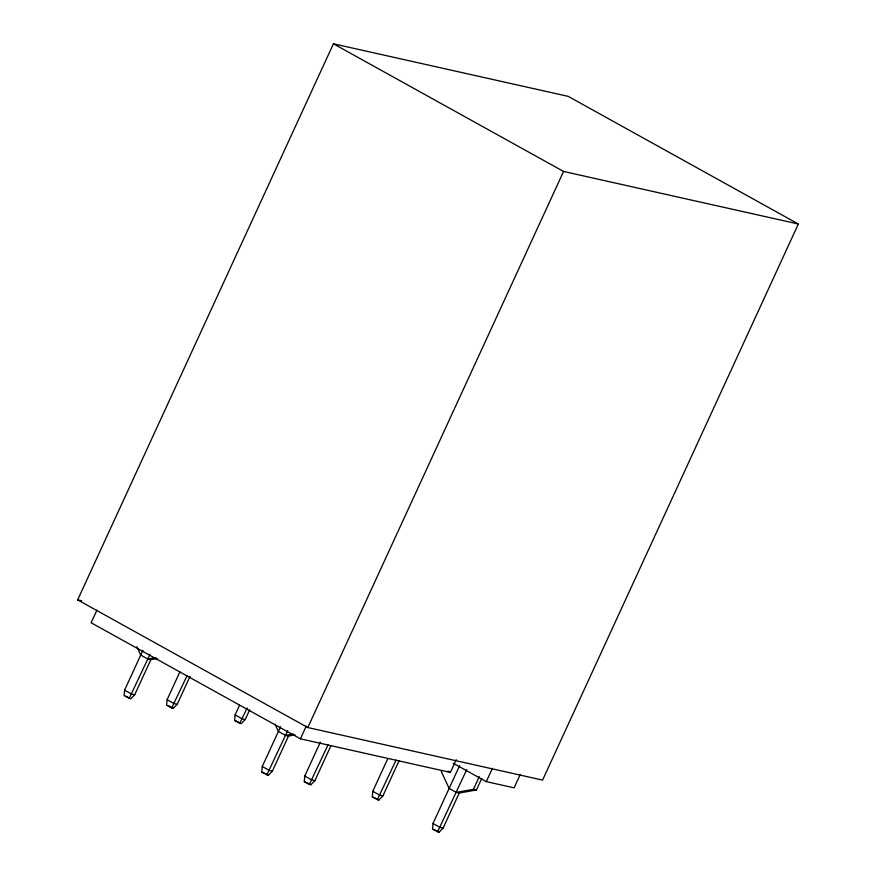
<?xml version="1.0" encoding="UTF-8"?>
<svg xmlns="http://www.w3.org/2000/svg" width="876" height="876" viewBox="0 0 876 876"><rect width="100%" height="100%" fill="white"/><g stroke="black" fill="none" stroke-linecap="round" stroke-linejoin="round"><path stroke-width="1.31" d="M142.919 650.299L124.578 690.168L124.096 695.708L130.732 698.862L134.685 694.778L150.825 659.694L157.439 658.522M179.898 671.859L167.097 699.683L166.615 705.224L171.674 708.027L173.251 708.388L177.193 704.304L189.993 676.469M249.671 709.856L245.214 719.535L241.272 723.609L239.696 723.258L234.637 720.455L235.118 714.915L239.564 705.235M295.113 734.887L288.5 736.059L272.359 771.143L268.406 775.227L261.782 772.074L262.252 766.522L280.594 726.664M331.008 745.575L314.867 780.658L310.925 784.743L309.348 784.392L304.29 781.589L304.771 776.048L320.353 742.169M399.029 760.806L382.9 795.89L378.947 799.974L377.37 799.624L372.311 796.821L372.793 791.28L387.816 758.605M481.767 778.414L476.445 789.988L459.243 793.032L443.103 828.116L439.15 832.2L432.525 829.046L432.996 823.495L459.571 765.733M77.657 599.885L333.428 43.8L568.195 96.36L798.343 224.015L542.572 780.1L307.805 727.54L77.657 599.885L81.665 600.783M96.973 610.035L91.115 622.759L300.402 738.829L450.384 772.413L456.243 759.689M150.037 654.252L129.155 698.511M187.015 675.801L171.674 708.027M247.251 707.972L239.696 723.258M287.722 730.617L266.83 774.877M300.402 738.829L306.25 726.105M307.805 727.54L563.575 171.455L798.343 224.015M328.04 744.907L309.348 784.392M396.061 760.138L377.37 799.624M466.7 769.686L437.573 831.85M441.252 771.449L449.136 788.411L456.265 792.364L473.467 789.32L479.314 776.596M453.122 763.215L486.3 781.622L492.443 768.263M520.245 774.493L514.102 787.842L486.3 781.622M136.776 646.597L140.718 655.073L147.847 659.026L155.786 657.624M275.009 724.167L278.393 731.438L285.521 735.391L293.46 733.978M147.847 659.026L150.825 659.694M134.685 694.778L131.707 694.12L124.578 690.168M177.193 704.304L174.225 703.636L167.097 699.683M245.214 719.535L242.247 718.867L235.118 714.915M234.637 720.455L238.239 721.933M285.521 735.391L288.5 736.059M473.467 789.32L476.445 789.988M456.265 792.364L459.243 793.032M272.359 771.143L269.381 770.475L262.252 766.522M314.867 780.658L311.9 780.001L304.771 776.048M382.9 795.89L379.921 795.233L372.793 791.28M261.782 772.074L268.406 775.227M304.29 781.589L310.925 784.743M372.311 796.821L378.947 799.974M443.103 828.116L440.124 827.448L432.996 823.495M432.525 829.046L439.15 832.2M333.428 43.8L563.575 171.455M447.997 771.088L450.384 772.413M168.192 705.574L173.251 708.388M125.673 696.059L129.725 698.303"/></g></svg>
